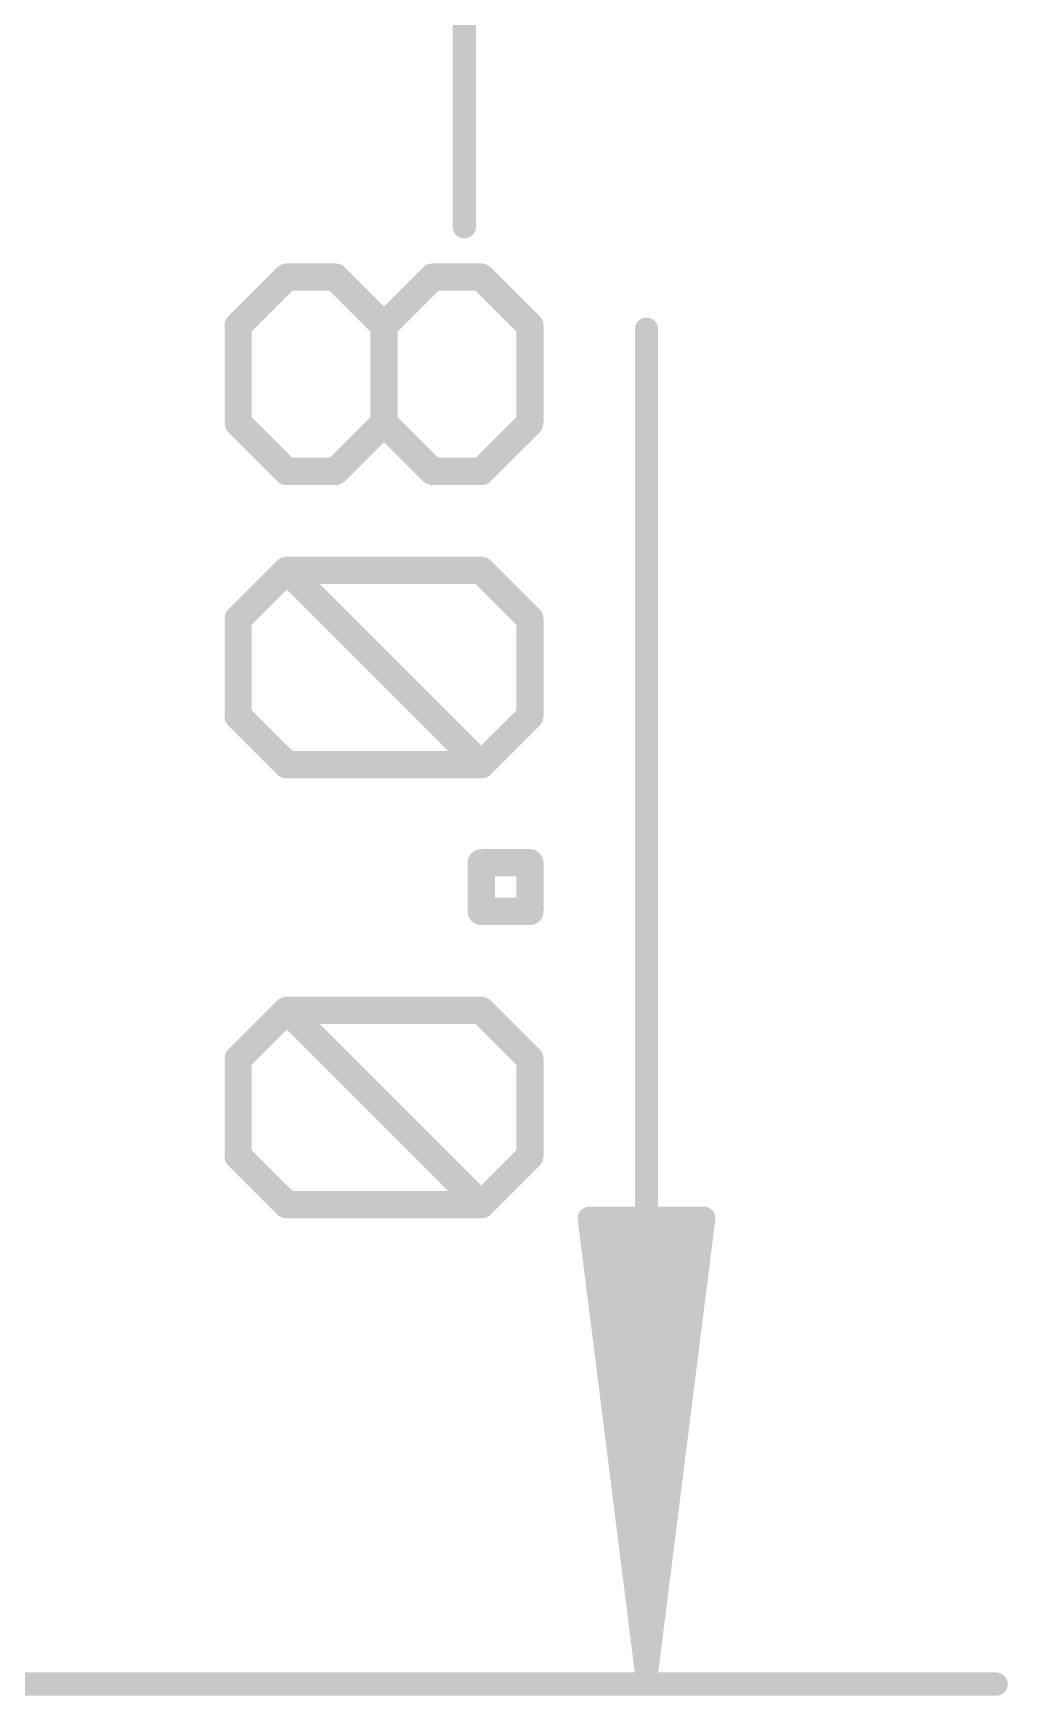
# Model space of a CAD drawing. Extents: x -6.8 to 18.4, y -5.3 to 26.1.
# Drawn here: x 12.96 to 18.4, y 1.84 to 11.12 of the extents above; entities that cross this region are included whole.
import ezdxf

# ---------------------------------------------------------------- set-up
doc = ezdxf.new("R2010")
doc.units = 0
doc.layers.add('47', color=253, linetype='CONTINUOUS')

msp = doc.modelspace()

# ---------------------------------------------------------------- linework, layer by layer
at = {"layer": '47'}
for points, const_width in [([(15.367, 15.175), (15.367, 10.04)], 0.13), ([(14.1053, 9.4876), (14.3765, 9.7588)], 0.1524), ([(14.3765, 9.7588), (14.6476, 9.7588)], 0.1524), ([(14.6476, 9.7588), (14.9188, 9.4876)], 0.1524), ([(14.9188, 9.4876), (15.19, 9.7588)], 0.1524), ([(15.19, 9.7588), (15.4611, 9.7588)], 0.1524), ([(15.4611, 9.7588), (15.7323, 9.4876)], 0.1524), ([(14.1053, 8.9453), (14.1053, 9.4876)], 0.1524), ([(14.9188, 8.9453), (14.9188, 9.4876)], 0.1524), ([(15.7323, 9.4876), (15.7323, 8.9453)], 0.1524), ([(16.383, 1.97), (16.383, 9.4678)], 0.13), ([(14.3765, 8.6741), (14.1053, 8.9453)], 0.1524), ([(14.9188, 8.9453), (14.6476, 8.6741)], 0.1524), ([(15.19, 8.6741), (14.9188, 8.9453)], 0.1524), ([(15.7323, 8.9453), (15.4611, 8.6741)], 0.1524), ([(14.6476, 8.6741), (14.3765, 8.6741)], 0.1524), ([(15.4611, 8.6741), (15.19, 8.6741)], 0.1524), ([(14.1053, 7.8504), (14.3765, 8.1216)], 0.1524), ([(14.3765, 8.1216), (15.4611, 8.1216)], 0.1524), ([(15.4611, 7.0369), (14.3765, 8.1216)], 0.1524), ([(15.4611, 8.1216), (15.7323, 7.8504)], 0.1524), ([(14.1053, 7.3081), (14.1053, 7.8504)], 0.1524), ([(15.7323, 7.8504), (15.7323, 7.3081)], 0.1524), ([(14.3765, 7.0369), (14.1053, 7.3081)], 0.1524), ([(15.7323, 7.3081), (15.4611, 7.0369)], 0.1524), ([(15.4611, 7.0369), (14.3765, 7.0369)], 0.1524), ([(15.4611, 6.2184), (15.4611, 6.4895)], 0.1524), ([(15.4611, 6.4895), (15.7323, 6.4895)], 0.1524), ([(15.7323, 6.4895), (15.7323, 6.2184)], 0.1524), ([(15.7323, 6.2184), (15.4611, 6.2184)], 0.1524), ([(14.1053, 5.3947), (14.3765, 5.6659)], 0.1524), ([(14.3765, 5.6659), (15.4611, 5.6659)], 0.1524), ([(15.4611, 4.5812), (14.3765, 5.6659)], 0.1524), ([(15.4611, 5.6659), (15.7323, 5.3947)], 0.1524), ([(14.1053, 4.8524), (14.1053, 5.3947)], 0.1524), ([(15.7323, 5.3947), (15.7323, 4.8524)], 0.1524), ([(14.3765, 4.5812), (14.1053, 4.8524)], 0.1524), ([(15.7323, 4.8524), (15.4611, 4.5812)], 0.1524), ([(15.4611, 4.5812), (14.3765, 4.5812)], 0.1524), ([(16.383, 1.97), (16.0638, 4.505)], 0.13), ([(16.0638, 4.505), (16.7022, 4.505)], 0.13), ([(16.383, 1.97), (16.123, 4.505)], 0.13), ([(16.383, 1.97), (16.253, 4.505)], 0.13), ([(16.7022, 4.505), (16.383, 1.97)], 0.13), ([(16.513, 4.505), (16.383, 1.97)], 0.13), ([(16.643, 4.505), (16.383, 1.97)], 0.13), ([(6.35, 1.905), (18.333, 1.905)], 0.13)]:
    msp.add_lwpolyline(points, dxfattribs=dict(at, const_width=const_width))
for points, const_width in [([(15.3345, 10.04, 1), (15.3995, 10.04)], 0.065), ([(14.3765, 9.7969, 1), (14.3765, 9.7207)], 0.0762), ([(14.4034, 9.7318, 1), (14.3495, 9.7857)], 0.0762), ([(14.6746, 9.7857, 1), (14.6207, 9.7318)], 0.0762), ([(14.6476, 9.7207, 1), (14.6476, 9.7969)], 0.0762), ([(15.19, 9.7969, 1), (15.19, 9.7207)], 0.0762), ([(15.2169, 9.7318, 1), (15.163, 9.7857)], 0.0762), ([(15.4881, 9.7857, 1), (15.4342, 9.7318)], 0.0762), ([(15.4611, 9.7207, 1), (15.4611, 9.7969)], 0.0762), ([(14.1434, 9.4876, 1), (14.0672, 9.4876)], 0.0762), ([(14.9569, 9.4876, 1), (14.8807, 9.4876)], 0.0762), ([(15.7704, 9.4876, 1), (15.6942, 9.4876)], 0.0762), ([(14.0784, 9.5145, 1), (14.1323, 9.4606)], 0.0762), ([(14.8919, 9.5145, 1), (14.9457, 9.4606)], 0.0762), ([(14.8919, 9.4606, 1), (14.9457, 9.5145)], 0.0762), ([(15.7054, 9.4606, 1), (15.7592, 9.5145)], 0.0762), ([(16.4155, 9.4678, 1), (16.3505, 9.4678)], 0.065), ([(14.1323, 8.9722, 1), (14.0784, 8.9183)], 0.0762), ([(14.9457, 8.9722, 1), (14.8919, 8.9183)], 0.0762), ([(14.9457, 8.9183, 1), (14.8919, 8.9722)], 0.0762), ([(15.7592, 8.9183, 1), (15.7054, 8.9722)], 0.0762), ([(14.0672, 8.9453, 1), (14.1434, 8.9453)], 0.0762), ([(14.8807, 8.9453, 1), (14.9569, 8.9453)], 0.0762), ([(15.6942, 8.9453, 1), (15.7704, 8.9453)], 0.0762), ([(14.3765, 8.7122, 1), (14.3765, 8.636)], 0.0762), ([(14.3495, 8.6471, 1), (14.4034, 8.701)], 0.0762), ([(14.6207, 8.701, 1), (14.6746, 8.6471)], 0.0762), ([(14.6476, 8.636, 1), (14.6476, 8.7122)], 0.0762), ([(15.19, 8.7122, 1), (15.19, 8.636)], 0.0762), ([(15.163, 8.6471, 1), (15.2169, 8.701)], 0.0762), ([(15.4342, 8.701, 1), (15.4881, 8.6471)], 0.0762), ([(15.4611, 8.636, 1), (15.4611, 8.7122)], 0.0762), ([(14.3765, 8.1597, 1), (14.3765, 8.0835)], 0.0762), ([(14.4034, 8.1485, 1), (14.3495, 8.0947)], 0.0762), ([(14.4034, 8.0947, 1), (14.3495, 8.1485)], 0.0762), ([(15.4881, 8.1485, 1), (15.4342, 8.0947)], 0.0762), ([(15.4611, 8.0835, 1), (15.4611, 8.1597)], 0.0762), ([(14.1434, 7.8504, 1), (14.0672, 7.8504)], 0.0762), ([(14.0784, 7.8774, 1), (14.1323, 7.8235)], 0.0762), ([(15.7704, 7.8504, 1), (15.6942, 7.8504)], 0.0762), ([(15.7054, 7.8235, 1), (15.7592, 7.8774)], 0.0762), ([(14.0672, 7.3081, 1), (14.1434, 7.3081)], 0.0762), ([(14.1323, 7.335, 1), (14.0784, 7.2812)], 0.0762), ([(15.6942, 7.3081, 1), (15.7704, 7.3081)], 0.0762), ([(15.7592, 7.2812, 1), (15.7054, 7.335)], 0.0762), ([(14.3765, 7.075, 1), (14.3765, 6.9988)], 0.0762), ([(14.3495, 7.01, 1), (14.4034, 7.0639)], 0.0762), ([(15.4342, 7.0639, 1), (15.4881, 7.01)], 0.0762), ([(15.4342, 7.01, 1), (15.4881, 7.0639)], 0.0762), ([(15.4611, 6.9988, 1), (15.4611, 7.075)], 0.0762), ([(15.4992, 6.4895, 1), (15.423, 6.4895)], 0.0762), ([(15.4611, 6.5276, 1), (15.4611, 6.4514)], 0.0762), ([(15.7704, 6.4895, 1), (15.6942, 6.4895)], 0.0762), ([(15.7323, 6.4514, 1), (15.7323, 6.5276)], 0.0762), ([(15.4611, 6.2565, 1), (15.4611, 6.1803)], 0.0762), ([(15.423, 6.2184, 1), (15.4992, 6.2184)], 0.0762), ([(15.6942, 6.2184, 1), (15.7704, 6.2184)], 0.0762), ([(15.7323, 6.1803, 1), (15.7323, 6.2565)], 0.0762), ([(14.4034, 5.6928, 1), (14.3495, 5.6389)], 0.0762), ([(14.3765, 5.704, 1), (14.3765, 5.6278)], 0.0762), ([(14.4034, 5.6389, 1), (14.3495, 5.6928)], 0.0762), ([(15.4881, 5.6928, 1), (15.4342, 5.6389)], 0.0762), ([(15.4611, 5.6278, 1), (15.4611, 5.704)], 0.0762), ([(14.1434, 5.3947, 1), (14.0672, 5.3947)], 0.0762), ([(14.0784, 5.4216, 1), (14.1323, 5.3678)], 0.0762), ([(15.7704, 5.3947, 1), (15.6942, 5.3947)], 0.0762), ([(15.7054, 5.3678, 1), (15.7592, 5.4216)], 0.0762), ([(14.1323, 4.8793, 1), (14.0784, 4.8254)], 0.0762), ([(15.7592, 4.8254, 1), (15.7054, 4.8793)], 0.0762), ([(14.0672, 4.8524, 1), (14.1434, 4.8524)], 0.0762), ([(15.6942, 4.8524, 1), (15.7704, 4.8524)], 0.0762), ([(14.3765, 4.6193, 1), (14.3765, 4.5431)], 0.0762), ([(14.3495, 4.5543, 1), (14.4034, 4.6081)], 0.0762), ([(15.4342, 4.6081, 1), (15.4881, 4.5543)], 0.0762), ([(15.4342, 4.5543, 1), (15.4881, 4.6081)], 0.0762), ([(15.4611, 4.5431, 1), (15.4611, 4.6193)], 0.0762), ([(16.096, 4.5091, 1), (16.0315, 4.5009)], 0.065), ([(16.0638, 4.5375, 1), (16.0638, 4.4725)], 0.065), ([(16.1553, 4.5083, 1), (16.0907, 4.5017)], 0.065), ([(16.2855, 4.5067, 1), (16.2205, 4.5033)], 0.065), ([(16.5455, 4.5033, 1), (16.4805, 4.5067)], 0.065), ([(16.6753, 4.5017, 1), (16.6107, 4.5083)], 0.065), ([(16.7345, 4.5009, 1), (16.67, 4.5091)], 0.065), ([(16.7022, 4.4725, 1), (16.7022, 4.5375)], 0.065), ([(16.3508, 1.9741, 1), (16.4152, 1.9659)], 0.065), ([(16.3507, 1.9733, 1), (16.4153, 1.9667)], 0.065), ([(16.3505, 1.9683, 1), (16.4155, 1.9717)], 0.065), ([(16.3505, 1.9717, 1), (16.4155, 1.9683)], 0.065), ([(16.3505, 1.97, 1), (16.4155, 1.97)], 0.065), ([(16.3507, 1.9667, 1), (16.4153, 1.9733)], 0.065), ([(16.3508, 1.9659, 1), (16.4152, 1.9741)], 0.065), ([(18.333, 1.8725, 1), (18.333, 1.9375)], 0.065)]:
    msp.add_lwpolyline(points, format="xyb", dxfattribs=dict(at, const_width=const_width))

doc.saveas('drawing.dxf')
